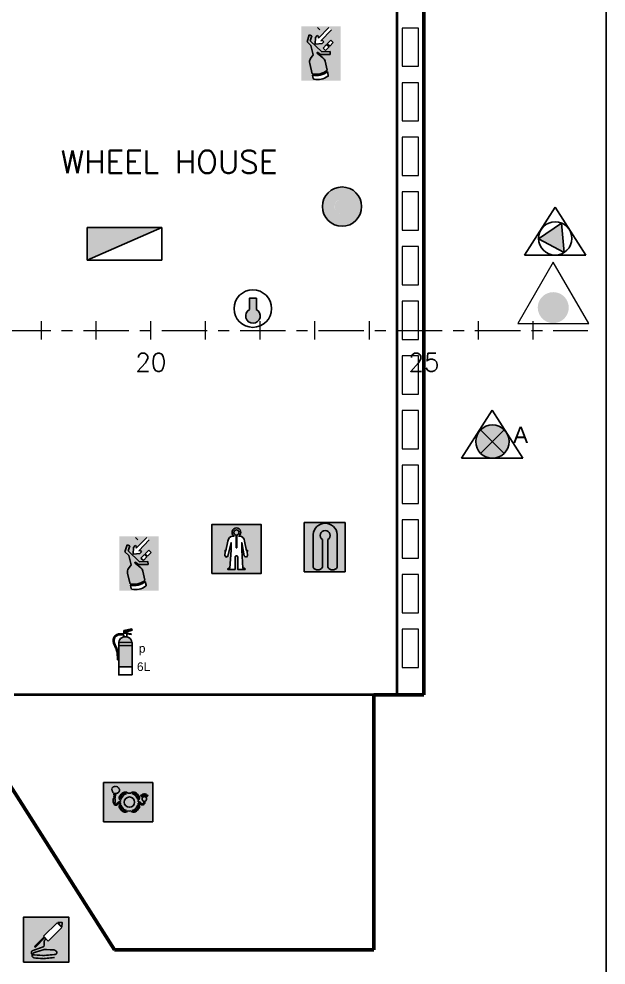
# Model space of a CAD drawing. Header units: millimetres. Extents: x -5000 to 92500, y -73000 to 27580.
# Drawn here: x 49551 to 56000, y -17969 to -7580 of the extents above; entities that cross this region are included whole.
import ezdxf
from ezdxf.enums import TextEntityAlignment as Align

# ---------------------------------------------------------------- set-up
doc = ezdxf.new("R2010")
doc.units = ezdxf.units.MM
doc.linetypes.add('CENTER_S', pattern=[860, 500, -120, 120, -120])
for name, color, linetype, lineweight in [('CENTER', 1, 'CENTER_S', 18), ('FRAMES', 7, 'Continuous', 18), ('HULL', 7, 'Continuous', 50), ('STRUCT', 7, 'Continuous', 35), ('SYM-FF', 1, 'Continuous', 18), ('SYM-LSA', 3, 'Continuous', 18), ('TEXT', 7, 'Continuous', 18), ('WINDOW', 5, 'Continuous', 18)]:
    doc.layers.add(name, color=color, linetype=linetype, lineweight=lineweight)
for name, color, linetype in [('dotted', 140, 'Continuous'), ('INER2', 151, 'Continuous'), ('out line', 230, 'Continuous'), ('SYMBOL', 31, 'Continuous'), ('VENT', 210, 'Continuous')]:
    doc.layers.add(name, color=color, linetype=linetype)
doc.styles.add('ARIAL', font='arial.ttf')
doc.styles.add('ROMANS', font='romans.shx')
picture_1 = doc.add_image_def('image3.png', size_in_pixel=(725, 900))

# ---------------------------------------------------------------- blocks, each defined once
blk = doc.blocks.new('RCFP')
at = {"layer": 'VENT'}
blk.add_hatch(color=1, dxfattribs=at).paths.add_polyline_path([(-2247.274, -972.237), (-2247.881, -972.65), (-2247.203, -973.01)])
at = {"layer": 'dotted', "color": 6}
for p, q in [((-2247.446, -971.815), (-2248.255, -973.084)), ((-2247.446, -971.815), (-2248.255, -973.084)), ((-2246.636, -973.084), (-2247.446, -971.815)), ((-2246.636, -973.084), (-2247.446, -971.815)), ((-2247.881, -972.65), (-2247.273, -972.237)), ((-2247.273, -972.237), (-2247.203, -973.01)), ((-2247.881, -972.65), (-2247.203, -973.01)), ((-2248.255, -973.084), (-2246.636, -973.084)), ((-2248.255, -973.084), (-2246.636, -973.084))]:
    blk.add_line(p, q, dxfattribs=at)
blk.add_circle((-2247.442, -972.642), 0.439, dxfattribs=at)
blk = doc.blocks.new('FPR-REMOTE CONTROL FOR FIRE PUMP')
at = {"layer": 'dotted', "color": 51, "xscale": 0.45989954711139, "yscale": 0.45989954711139}
blk.add_blockref('RCFP', (1033.599, 447.229), dxfattribs=at)
blk = doc.blocks.new('RC_OIL_PUMP_STOP')
at = {"true_color": 0xf58c1e}
h = blk.add_hatch(color=7, dxfattribs=at)
h.dxf.hatch_style = 1
h.paths.add_polyline_path([(170, -50), (169, -28), (164, -6), (157, 15), (147, 35), (135, 53), (120, 70), (103, 85), (85, 97), (65, 107), (44, 114), (22, 119), (0, 120), (-22, 119), (-44, 114), (-65, 107), (-85, 97), (-103, 85), (-120, 70), (-135, 53), (-147, 35), (-157, 15), (-164, -6), (-169, -28), (-170, -50), (-169, -72), (-164, -94), (-157, -115), (-147, -135), (-135, -153), (-120, -170), (-103, -185), (-85, -197), (-65, -207), (-44, -214), (-22, -219), (0, -220), (22, -219), (44, -214), (65, -207), (85, -197), (103, -185), (120, -170), (135, -153), (147, -135), (157, -115), (164, -94), (169, -72)])
at = {"true_color": 0xfae11e}
h = blk.add_hatch(color=7, dxfattribs=at)
h.dxf.hatch_style = 1
h.paths.add_polyline_path([(-150, -50), (75, 80), (75, -180)])
blk.add_lwpolyline([(-390, -225), (390, -225), (0, 450)], close=True)
blk = doc.blocks.new('POW 6KG')
at = {"layer": 'SYMBOL'}
h = blk.add_hatch(color=256, dxfattribs=at)
edge = h.paths.add_edge_path()
edge.add_line((-2247.42, -963.619), (-2247.303, -963.631))
edge.add_line((-2247.303, -963.631), (-2247.303, -963.619))
edge.add_line((-2247.303, -963.619), (-2247.42, -963.597))
edge.add_line((-2247.42, -963.597), (-2247.42, -963.559))
edge.add_line((-2247.42, -963.559), (-2247.279, -963.514))
edge.add_line((-2247.279, -963.514), (-2247.29, -963.483))
edge.add_line((-2247.29, -963.483), (-2247.501, -963.528))
edge.add_line((-2247.501, -963.528), (-2247.501, -963.615))
h = blk.add_hatch(color=1, dxfattribs=at)
edge = h.paths.add_edge_path()
edge.add_line((-2247.284, -963.924), (-2247.634, -963.924))
edge.add_line((-2247.634, -963.924), (-2247.634, -964.082))
edge.add_arc((-2248.466, -964.172), 0.837, 353.7735, 366.2265, ccw=False)
edge.add_line((-2247.634, -964.263), (-2247.634, -964.482))
edge.add_line((-2247.634, -964.482), (-2247.284, -964.482))
edge.add_line((-2247.284, -964.482), (-2247.284, -963.924))
h.paths.add_polyline_path([(-2247.284, -964.696), (-2247.634, -964.696)])
edge = h.paths.add_edge_path()
edge.add_arc((-2247.459, -963.864), 0.175, 90, 172.15)
edge.add_line((-2247.632, -963.84), (-2247.285, -963.84))
edge.add_arc((-2247.459, -963.864), 0.175, 7.85, 90)
at = {"layer": 'dotted', "color": 6}
for points in [[(-2247.29, -963.483), (-2247.501, -963.528)], [(-2247.501, -963.526), (-2247.501, -963.613)], [(-2247.42, -963.559), (-2247.279, -963.513)], [(-2247.42, -963.595), (-2247.42, -963.557)], [(-2247.303, -963.617), (-2247.42, -963.595)], [(-2247.279, -963.513), (-2247.29, -963.483)], [(-2247.634, -963.839), (-2247.287, -963.839)], [(-2247.501, -963.639), (-2247.501, -963.693)], [(-2247.42, -963.617), (-2247.303, -963.629)], [(-2247.42, -963.693), (-2247.42, -963.617)], [(-2247.303, -963.629), (-2247.303, -963.617)], [(-2247.285, -963.924), (-2247.636, -963.924)], [(-2247.67, -964.302), (-2247.643, -964.302)], [(-2247.636, -964.482), (-2247.285, -964.482)]]:
    blk.add_lwpolyline(points, dxfattribs=at)
blk.add_lwpolyline([(-2247.285, -964.695), (-2247.636, -964.695), (-2247.636, -963.863, -0.414214), (-2247.46, -963.688), (-2247.46, -963.688, -0.414214), (-2247.285, -963.863)], format="xyb", close=True, dxfattribs=at)
blk.add_lwpolyline([(-2247.501, -963.693, -0.106872), (-2247.42, -963.693)], format="xyb", dxfattribs=at)
for points, knots in [([(-2247.501, -963.613), (-2247.514, -963.612), (-2247.527, -963.611), (-2247.568, -963.609), (-2247.595, -963.609), (-2247.649, -963.617), (-2247.676, -963.625), (-2247.712, -963.647), (-2247.724, -963.658), (-2247.745, -963.681), (-2247.753, -963.694), (-2247.769, -963.724), (-2247.776, -963.742), (-2247.782, -963.778), (-2247.783, -963.796), (-2247.777, -963.847), (-2247.767, -963.878), (-2247.746, -963.928), (-2247.736, -963.948), (-2247.719, -963.986), (-2247.71, -964.004), (-2247.696, -964.041), (-2247.689, -964.06), (-2247.68, -964.099), (-2247.677, -964.119), (-2247.67, -964.181), (-2247.669, -964.224), (-2247.67, -964.279), (-2247.67, -964.29), (-2247.67, -964.302)], [0.027104, 0.027104, 0.027104, 0.027104, 0.680846, 0.680846, 2.042538, 2.042538, 3.40423, 3.40423, 4.126415, 4.126415, 4.848601, 4.848601, 5.718136, 5.718136, 6.587672, 6.587672, 8.218711, 8.218711, 9.364028, 9.364028, 10.509345, 10.509345, 11.716642, 11.716642, 12.923939, 12.923939, 15.338534, 15.338534, 15.957922, 15.957922, 15.957922, 15.957922]), ([(-2247.643, -964.302), (-2247.642, -964.217), (-2247.64, -964.092), (-2247.717, -963.926), (-2247.781, -963.79), (-2247.688, -963.628), (-2247.575, -963.635), (-2247.501, -963.639)], [0, 0, 0, 0, 297.944458, 438.105277, 661.865253, 788.691466, 1028.865984, 1028.865984, 1028.865984, 1028.865984])]:
    blk.add_open_spline(points, degree=3, knots=knots, dxfattribs=at)
at = {"layer": 'dotted', "color": 6, "style": 'ARIAL'}
for s, height, p in [('p', 0.226, (-2247.106, -964.11)), ('6L', 0.2257, (-2247.155, -964.591))]:
    blk.add_text(s, height=height, dxfattribs=at).set_placement(p)
blk = doc.blocks.new('FPR-FIRE EXTINGUISHER (POWDER)')
at = {"layer": 'dotted', "color": 51, "xscale": 0.45989954711139, "yscale": 0.45989954711139}
blk.add_blockref('POW 6KG', (1033.573, 443.384), dxfattribs=at)
blk = doc.blocks.new('RT')
at = {"layer": 'INER2'}
h = blk.add_hatch(color=80, dxfattribs=at)
h.paths.add_polyline_path([(-2247.253, -991.701), (-2247.16, -991.604), (-2247.097, -991.665), (-2247.19, -991.762)])
h.paths.add_polyline_path([(-2247.272, -991.72), (-2247.208, -991.781), (-2247.301, -991.878), (-2247.365, -991.817)])
h.paths.add_polyline_path([(-2247.251, -992.43), (-2247.225, -992.545, -0.225192), (-2247.622, -992.63), (-2247.645, -992.528, 0.225217)])
h.paths.add_polyline_path([(-2247.932, -992.667), (-2246.895, -992.667), (-2246.895, -991.235), (-2247.932, -991.235)])
h.paths.add_polyline_path([(-2247.393, -991.694), (-2247.569, -991.706), (-2247.563, -991.531), (-2247.517, -991.482), (-2247.487, -991.511), (-2247.488, -991.556), (-2247.213, -991.269), (-2247.147, -991.333), (-2247.422, -991.62), (-2247.377, -991.616), (-2247.347, -991.645)])
at = {"layer": 'dotted', "color": 6}
for p, q in [((-2247.73, -991.467), (-2247.784, -991.647)), ((-2247.784, -991.647), (-2247.73, -991.467)), ((-2247.66, -991.488), (-2247.73, -991.467)), ((-2247.66, -991.488), (-2247.699, -991.618)), ((-2247.562, -991.53), (-2247.515, -991.481)), ((-2247.515, -991.481), (-2247.485, -991.51)), ((-2247.444, -991.332), (-2247.509, -991.268)), ((-2247.211, -991.268), (-2247.486, -991.555)), ((-2247.486, -991.555), (-2247.485, -991.51)), ((-2247.145, -991.332), (-2247.42, -991.619)), ((-2247.784, -991.647), (-2247.684, -991.743)), ((-2247.699, -991.618), (-2247.399, -991.91)), ((-2247.621, -991.987), (-2247.684, -991.743)), ((-2247.567, -991.705), (-2247.562, -991.53)), ((-2247.567, -991.705), (-2247.391, -991.693)), ((-2247.42, -991.619), (-2247.375, -991.615)), ((-2247.391, -991.693), (-2247.345, -991.644)), ((-2247.345, -991.644), (-2247.375, -991.615)), ((-2247.363, -991.816), (-2247.27, -991.719)), ((-2247.27, -991.719), (-2247.206, -991.78)), ((-2247.252, -991.7), (-2247.159, -991.603)), ((-2247.188, -991.761), (-2247.252, -991.7)), ((-2247.095, -991.664), (-2247.188, -991.761)), ((-2247.159, -991.603), (-2247.095, -991.664)), ((-2247.621, -991.987), (-2247.69, -992.087)), ((-2247.52, -991.948), (-2247.368, -992.068)), ((-2247.502, -991.925), (-2247.427, -991.983)), ((-2247.427, -991.983), (-2247.177, -991.978)), ((-2247.399, -991.91), (-2247.178, -991.905)), ((-2247.299, -991.877), (-2247.363, -991.816)), ((-2247.206, -991.78), (-2247.299, -991.877)), ((-2247.177, -991.978), (-2247.178, -991.905)), ((-2247.715, -992.214), (-2247.651, -992.493)), ((-2247.311, -992.159), (-2247.257, -992.395)), ((-2247.249, -992.429), (-2247.227, -992.524)), ((-2247.643, -992.527), (-2247.625, -992.609))]:
    blk.add_line(p, q, dxfattribs=at)
for centre, radius, start, end in [((-2247.511, -991.936), 0.0149, 51.7554, 231.7554), ((-2247.557, -992.178), 0.162, 145.4867, 192.8446), ((-2247.468, -992.194), 0.162, 12.8446, 51.7554), ((-2247.558, -992.028), 0.474, 258.7094, 309.3727), ((-2247.55, -992.063), 0.474, 258.6039, 309.3727), ((-2247.594, -992.602), 0.0311, 192.8446, 259.1388), ((-2247.511, -992.167), 0.474, 259.1388, 304.8712), ((-2247.258, -992.531), 0.0311, 304.8712, 12.8446)]:
    blk.add_arc(centre, radius, start, end, dxfattribs=at)
blk = doc.blocks.new('FPR-RADAR TRANSPONDER')
at = {"layer": 'dotted', "color": 1, "xscale": 0.45989954711139, "yscale": 0.45989954711139}
blk.add_blockref('RT', (1033.596, 456.2), dxfattribs=at)
blk = doc.blocks.new('GA')
at = {"layer": 'dotted'}
blk.add_hatch(color=51, dxfattribs=at).paths.add_polyline_path([(-2247.679, -988.692, 1), (-2247.281, -988.692, 1)])
at = {"layer": 'SYMBOL'}
h = blk.add_hatch(color=10, dxfattribs=at)
edge = h.paths.add_edge_path()
edge.add_arc((-2247.482, -988.692), 0.199, 0, 360)
edge = h.paths.add_edge_path()
edge.add_arc((-2247.482, -988.692), 0.517, 0, 360)
at = {"layer": 'dotted', "color": 6}
blk.add_circle((-2247.48, -988.691), 0.517, dxfattribs=at)
blk = doc.blocks.new('FPR-GENERAL BUTTON ALARM')
at = {"layer": 'dotted', "color": 51, "xscale": 0.45989954711139, "yscale": 0.45989954711139}
blk.add_blockref('GA', (1033.615, 454.698), dxfattribs=at)
blk = doc.blocks.new('pan')
at = {"layer": 'dotted'}
blk.add_hatch(color=1, dxfattribs=at).paths.add_polyline_path([(1941.574, -4105.486), (1943.543, -4104.63), (1941.574, -4104.63)])
at = {"layer": 'dotted', "color": 6}
for p, q in [((1941.574, -4104.63), (1943.543, -4104.63)), ((1941.574, -4105.486), (1941.574, -4104.63)), ((1941.574, -4105.486), (1943.543, -4104.63)), ((1943.543, -4104.63), (1943.543, -4105.486)), ((1943.543, -4105.486), (1941.574, -4105.486))]:
    blk.add_line(p, q, dxfattribs=at)
blk = doc.blocks.new('FPR-FIRE ALARM PANEL')
at = {"layer": 'VENT', "color": 2, "xscale": 0.45989954711139, "yscale": 0.45989954711139}
blk.add_blockref('pan', (-893.382, 1887.915), dxfattribs=at)
blk = doc.blocks.new('LJ')
at = {"layer": 'dotted'}
blk.add_hatch(color=51, dxfattribs=at).paths.add_polyline_path([(-2247.773, -989.98), (-2247.773, -990.848, 0.557077), (-2247.527, -990.848), (-2247.527, -990.115, -3.322169), (-2247.384, -990.115), (-2247.384, -990.848, 0.557077), (-2247.137, -990.848), (-2247.137, -989.98, 0.92057)])
at = {"layer": 'out line'}
h = blk.add_hatch(color=80, dxfattribs=at)
h.paths.add_polyline_path([(-2248.007, -990.966), (-2246.926, -990.966), (-2246.926, -989.667), (-2248.007, -989.667)])
h.paths.add_polyline_path([(-2247.137, -989.98), (-2247.137, -990.848, -0.557077), (-2247.384, -990.848), (-2247.384, -990.115, 3.322169), (-2247.527, -990.115), (-2247.527, -990.848, -0.557077), (-2247.773, -990.848), (-2247.773, -989.98, -0.92057)])
at = {"layer": 'dotted', "color": 6}
for p, q in [((-2246.925, -989.666), (-2248.005, -989.666)), ((-2248.005, -989.666), (-2248.005, -990.965)), ((-2246.925, -990.965), (-2246.925, -989.666)), ((-2247.771, -989.979), (-2247.771, -990.847)), ((-2247.135, -989.979), (-2247.135, -990.847)), ((-2247.525, -990.847), (-2247.525, -990.114)), ((-2247.382, -990.114), (-2247.382, -990.847)), ((-2248.005, -990.965), (-2246.925, -990.965))]:
    blk.add_line(p, q, dxfattribs=at)
for centre, radius, start, end in [((-2247.453, -990.006), 0.319, 4.7365, 175.2635), ((-2247.453, -990.006), 0.13, 303.5045, 236.4955), ((-2247.648, -990.77), 0.145, 211.7577, 328.2423), ((-2247.259, -990.77), 0.145, 211.7577, 328.2423)]:
    blk.add_arc(centre, radius, start, end, dxfattribs=at)
blk = doc.blocks.new('FPR-LIFE JAKET')
at = {"layer": 'dotted', "color": 51, "xscale": 0.45989954711139, "yscale": 0.45989954711139}
blk.add_blockref('LJ', (1033.608, 455.446), dxfattribs=at)
blk = doc.blocks.new('MOB LINE')
at = {"layer": 'INER2'}
h = blk.add_hatch(color=80, dxfattribs=at)
h.paths.add_polyline_path([(-2248.099, -1000.374), (-2246.803, -1000.374), (-2246.803, -999.342), (-2248.099, -999.342)])
edge = h.paths.add_edge_path()
at = {"layer": 'dotted', "color": 6}
for p, q in [((-2247.793, -999.693), (-2247.793, -999.693)), ((-2247.793, -999.693), (-2247.793, -999.693)), ((-2247.781, -999.625), (-2247.781, -999.625)), ((-2247.781, -999.625), (-2247.781, -999.625)), ((-2247.467, -999.616), (-2247.457, -999.625)), ((-2247.378, -999.625), (-2247.368, -999.616)), ((-2247.12, -999.674), (-2247.127, -999.681)), ((-2247.127, -999.681), (-2247.082, -999.726)), ((-2247.075, -999.719), (-2247.12, -999.674)), ((-2247.099, -999.657), (-2247.107, -999.663)), ((-2247.107, -999.663), (-2247.072, -999.716)), ((-2247.063, -999.71), (-2247.099, -999.657)), ((-2247.075, -999.644), (-2247.084, -999.648)), ((-2247.084, -999.648), (-2247.059, -999.707)), ((-2247.082, -999.726), (-2247.075, -999.719)), ((-2247.05, -999.703), (-2247.075, -999.644)), ((-2247.072, -999.716), (-2247.063, -999.71)), ((-2247.059, -999.707), (-2247.05, -999.703)), ((-2247.048, -999.637), (-2247.058, -999.639)), ((-2247.058, -999.639), (-2247.046, -999.702)), ((-2247.036, -999.7), (-2247.048, -999.637)), ((-2247.046, -999.702), (-2247.036, -999.7)), ((-2247.031, -999.635), (-2247.031, -999.699)), ((-2247.021, -999.635), (-2247.031, -999.635)), ((-2247.031, -999.699), (-2247.021, -999.699)), ((-2247.021, -999.699), (-2247.021, -999.635)), ((-2247.017, -999.7), (-2247.004, -999.637)), ((-2247.007, -999.702), (-2247.017, -999.7)), ((-2246.994, -999.639), (-2247.007, -999.702)), ((-2247.004, -999.637), (-2246.994, -999.639)), ((-2247.002, -999.703), (-2246.978, -999.644)), ((-2246.993, -999.707), (-2247.002, -999.703)), ((-2246.969, -999.648), (-2246.993, -999.707)), ((-2246.989, -999.71), (-2246.954, -999.657)), ((-2246.981, -999.716), (-2246.989, -999.71)), ((-2246.945, -999.663), (-2246.981, -999.716)), ((-2246.978, -999.644), (-2246.969, -999.648)), ((-2246.978, -999.719), (-2246.932, -999.674)), ((-2246.97, -999.726), (-2246.978, -999.719)), ((-2246.925, -999.681), (-2246.97, -999.726)), ((-2246.954, -999.657), (-2246.945, -999.663)), ((-2246.932, -999.674), (-2246.925, -999.681)), ((-2247.79, -999.765), (-2247.844, -999.765)), ((-2247.844, -999.765), (-2247.844, -999.87)), ((-2247.832, -999.87), (-2247.844, -999.87)), ((-2247.79, -999.87), (-2247.801, -999.87)), ((-2247.798, -999.741), (-2247.798, -999.741)), ((-2247.798, -999.741), (-2247.798, -999.741)), ((-2247.79, -999.765), (-2247.79, -999.87)), ((-2247.65, -999.818), (-2247.659, -999.808)), ((-2247.659, -999.907), (-2247.65, -999.897)), ((-2247.176, -999.808), (-2247.185, -999.818)), ((-2247.185, -999.897), (-2247.176, -999.907)), ((-2247.039, -999.833), (-2247.039, -999.86)), ((-2247.007, -999.833), (-2247.007, -999.86)), ((-2247.457, -1000.09), (-2247.467, -1000.099)), ((-2247.368, -1000.099), (-2247.378, -1000.09))]:
    blk.add_line(p, q, dxfattribs=at)
blk.add_lwpolyline([(-2248.099, -999.342), (-2246.803, -999.342), (-2246.803, -1000.374), (-2248.099, -1000.374)], close=True, dxfattribs=at)
for centre, major_axis, start_param, end_param in [((-2247.854, -999.496), (-0.0159, 0.0159), -0.60143, 1.318433), ((-2247.835, -999.477), (-0.0162, 0.0162), -1.281939, 0.637923), ((-2247.804, -999.467), (-0.016, 0.016), 4.702893, 6.622756), ((-2247.769, -999.464), (0.0158, 0.0158), 6.108652, 8.028515), ((-2247.742, -999.472), (0.0163, 0.0163), 5.554645, 7.474507), ((-2247.719, -999.493), (-0.0161, 0.0161), 3.5781, 5.497962), ((-2247.859, -999.525), (0.0158, 0.0158), 1.437933, 3.357795), ((-2247.851, -999.554), (-0.0159, 0.0159), 0.344912, 2.264774), ((-2247.835, -999.589), (-0.016, 0.016), 0.160408, 2.08027), ((-2247.806, -999.597), (-0.0264, 0.0264), 1.169613, 3.089476), ((-2247.82, -999.656), (0.0049, 0.0049), 0.807903, 2.727765), ((-2247.82, -999.659), (0.00482, 0.00482), 2.248598, 4.16846), ((-2247.818, -999.713), (-0.00473, 0.00473), -0.466232, 1.453631), ((-2247.817, -999.719), (-0.00481, 0.00481), 0.544646, 2.464509), ((-2247.815, -999.653), (-0.005, 0.005), 4.447246, 6.367109), ((-2247.813, -999.67), (-0.00473, 0.00473), 0.117104, 2.036966), ((-2247.814, -999.71), (0.005, 0.005), 6.199262, 8.119124), ((-2247.811, -999.73), (-0.00473, 0.00473), 0.117114, 2.036976), ((-2247.809, -999.68), (0.00488, 0.00488), 1.777015, 3.696877), ((-2247.8, -999.683), (0.00817, 0.00817), 2.627984, 4.547846), ((-2247.805, -999.655), (-0.00473, 0.00473), 4.246599, 6.166461), ((-2247.805, -999.712), (-0.00507, 0.00507), 4.074479, 5.994341), ((-2247.796, -999.659), (-0.0049, 0.0049), 3.950149, 5.870011), ((-2247.799, -999.718), (-0.0049, 0.0049), 3.555368, 5.47523), ((-2247.799, -999.734), (0.0049, 0.0049), 3.949548, 5.86941), ((-2247.789, -999.688), (0.00473, 0.00473), 3.258317, 5.178179), ((-2247.796, -999.726), (0.00498, 0.00498), 4.537856, 6.457718), ((-2247.788, -999.666), (-0.00481, 0.00481), 3.686191, 5.606053), ((-2247.785, -999.683), (-0.00473, 0.00473), 2.675423, 4.595285), ((-2247.785, -999.674), (0.00506, 0.00506), 4.717869, 6.637731), ((-2247.766, -999.608), (-0.0162, 0.0162), 1.601522, 3.521384), ((-2247.734, -999.596), (-0.0165, 0.0165), 1.895339, 3.815201), ((-2247.709, -999.577), (0.0159, 0.0159), 3.810868, 5.73073), ((-2247.701, -999.524), (-0.0162, 0.0162), 3.430987, 5.350849), ((-2247.597, -999.746), (0.0624, 0.0624), 1.79898, 3.141593), ((-2247.696, -999.551), (0.016, 0.016), 4.372601, 6.292463), ((-2247.418, -999.857), (-0.212, 0.212), -0.228184, 0.228184), ((-2247.597, -999.746), (-0.0415, 0.0415), 0.228184, 1.494943), ((-2247.418, -999.857), (-0.191, 0.191), -0.228184, 0.228184), ((-2247.418, -999.857), (0.167, 0.167), 1.102334, 2.039258), ((-2247.529, -999.678), (0.0624, 0.0624), 6.283185, 7.625798), ((-2247.529, -999.678), (0.0415, 0.0415), 0.075853, 1.342613), ((-2247.418, -999.857), (-0.0962, 0.0962), 3.926991, 10.210176), ((-2247.418, -999.857), (-0.167, 0.167), -0.95531, -0.615487), ((-2247.306, -999.678), (0.0624, 0.0624), 0.228184, 1.570796), ((-2247.306, -999.678), (0.0415, 0.0415), 0.228184, 1.494943), ((-2247.418, -999.857), (0.167, 0.167), 5.814723, 6.751647), ((-2247.418, -999.857), (0.191, 0.191), 6.055002, 6.511369), ((-2247.418, -999.857), (0.212, 0.212), 6.055002, 6.511369), ((-2247.238, -999.746), (-0.0415, 0.0415), 3.217446, 4.484205), ((-2247.238, -999.746), (-0.0624, 0.0624), 3.141593, 4.484205), ((-2247.023, -999.774), (-0.0433, 0.0433), 2.614984, 8.38059), ((-2247.804, -999.733), (-0.00674, 0.00674), 1.053457, 2.973319), ((-2247.597, -999.969), (-0.0624, 0.0624), 0, 1.342613), ((-2247.597, -999.969), (-0.0415, 0.0415), 0.075853, 1.342613), ((-2247.418, -999.857), (0.167, 0.167), 2.422111, 2.526106), ((-2247.418, -999.857), (0.167, 0.167), 2.186283, 2.279783), ((-2247.418, -999.857), (0.167, 0.167), 2.673131, 3.610055), ((-2247.418, -999.857), (-0.167, 0.167), 2.673131, 3.610055), ((-2247.238, -999.969), (0.0415, 0.0415), 4.940573, 6.207332), ((-2247.418, -999.857), (0.167, 0.167), 5.530185, 5.667699), ((-2247.418, -999.857), (0.167, 0.167), 5.327876, 5.397165), ((-2247.238, -999.969), (-0.0624, 0.0624), 3.369776, 4.712389), ((-2247.418, -999.857), (0.212, 0.212), 2.913409, 3.369776), ((-2247.418, -999.857), (0.191, 0.191), 2.913409, 3.369776), ((-2247.529, -1000.037), (-0.0624, 0.0624), 1.79898, 3.141593), ((-2247.529, -1000.037), (0.0415, 0.0415), 3.369776, 4.636535), ((-2247.418, -999.857), (0.167, 0.167), 3.757079, 4.096902), ((-2247.306, -1000.037), (-0.0624, 0.0624), 1.570796, 2.913409), ((-2247.306, -1000.037), (-0.0415, 0.0415), 1.64665, 2.913409), ((-2247.418, -999.857), (-0.191, 0.191), 2.913409, 3.369776), ((-2247.418, -999.857), (-0.212, 0.212), 2.913409, 3.369776)]:
    blk.add_ellipse(centre, major_axis=major_axis, ratio=1, start_param=start_param, end_param=end_param, dxfattribs=at)
for points, knots in [([(-2247.832, -999.87), (-2247.831, -999.885), (-2247.828, -999.924), (-2247.752, -999.956), (-2247.714, -999.892), (-2247.674, -999.88), (-2247.653, -999.873)], [0, 0, 0, 0, 0.797699, 2.136422, 3.193622, 4.420793, 4.420793, 4.420793, 4.420793]), ([(-2247.801, -999.87), (-2247.8, -999.877), (-2247.8, -999.883), (-2247.798, -999.89), (-2247.797, -999.892), (-2247.796, -999.895), (-2247.795, -999.896), (-2247.793, -999.898), (-2247.792, -999.9), (-2247.786, -999.904), (-2247.781, -999.907), (-2247.771, -999.909), (-2247.768, -999.909), (-2247.765, -999.909), (-2247.765, -999.909), (-2247.763, -999.907), (-2247.761, -999.906), (-2247.755, -999.901), (-2247.75, -999.895), (-2247.739, -999.884), (-2247.735, -999.879), (-2247.726, -999.872), (-2247.721, -999.868), (-2247.706, -999.859), (-2247.696, -999.855), (-2247.678, -999.848), (-2247.67, -999.846), (-2247.652, -999.84)], [0.027994, 0.027994, 0.027994, 0.027994, 0.307187, 0.307187, 0.516874, 0.516874, 0.675083, 0.675083, 0.833292, 0.833292, 1.202673, 1.202673, 1.498151, 1.498151, 1.675181, 1.675181, 1.85221, 1.85221, 2.205976, 2.205976, 2.387311, 2.387311, 2.568647, 2.568647, 2.931318, 2.931318, 3.259055, 3.259055, 3.259055, 3.259055]), ([(-2247.007, -999.86), (-2247.009, -999.87), (-2247.009, -999.877), (-2247.013, -999.889), (-2247.015, -999.894), (-2247.021, -999.903), (-2247.024, -999.907), (-2247.03, -999.913), (-2247.034, -999.916), (-2247.048, -999.925), (-2247.058, -999.928), (-2247.081, -999.931), (-2247.092, -999.93), (-2247.108, -999.926), (-2247.113, -999.924), (-2247.122, -999.919), (-2247.126, -999.916), (-2247.137, -999.906), (-2247.142, -999.899), (-2247.15, -999.89), (-2247.153, -999.887), (-2247.154, -999.885), (-2247.154, -999.885), (-2247.156, -999.885), (-2247.156, -999.884), (-2247.161, -999.883), (-2247.166, -999.882), (-2247.177, -999.881), (-2247.18, -999.881), (-2247.183, -999.881)], [0, 0, 0, 0, 0.250241, 0.250241, 0.388646, 0.388646, 0.499911, 0.499911, 0.611176, 0.611176, 0.931061, 0.931061, 1.250946, 1.250946, 1.387208, 1.387208, 1.523471, 1.523471, 1.840392, 1.840392, 2.157313, 2.157313, 2.293734, 2.293734, 2.430155, 2.430155, 2.832767, 2.832767, 2.989792, 2.989792, 2.989792, 2.989792]), ([(-2247.039, -999.86), (-2247.04, -999.869), (-2247.044, -999.897), (-2247.108, -999.906), (-2247.131, -999.852), (-2247.165, -999.851), (-2247.182, -999.85)], [0, 0, 0, 0, 0.461817, 1.50808, 2.406542, 3.291341, 3.291341, 3.291341, 3.291341])]:
    blk.add_open_spline(points, degree=3, knots=knots, dxfattribs=at)
blk = doc.blocks.new('FPR-MANOVER BOARD')
at = {"layer": 'dotted', "color": 1, "xscale": 0.45989954711139, "yscale": 0.45989954711139}
blk.add_blockref('MOB LINE', (1033.602, 459.834), dxfattribs=at)
blk = doc.blocks.new('A')
at = {"layer": 'VENT'}
h = blk.add_hatch(color=5, dxfattribs=at)
h.paths.add_polyline_path([(-2247.3, -980.626, 0.414214), (-2247.92, -980.626), (-2247.61, -980.936)])
h.paths.add_polyline_path([(-2247.92, -980.626, 0.198912), (-2248.049, -980.936, 0.198912), (-2247.92, -981.246), (-2247.61, -980.936)])
h.paths.add_polyline_path([(-2247.61, -980.936), (-2247.92, -981.246, 0.414214), (-2247.3, -981.246)])
h.paths.add_polyline_path([(-2247.171, -980.936, 0.198912), (-2247.3, -980.626), (-2247.61, -980.936), (-2247.3, -981.246, 0.198912)])
at = {"layer": 'dotted', "color": 6}
for p, q in [((-2247.613, -980.108), (-2248.423, -981.377)), ((-2247.613, -980.108), (-2248.423, -981.377)), ((-2246.804, -981.377), (-2247.613, -980.108)), ((-2246.804, -981.377), (-2247.613, -980.108)), ((-2247.92, -980.626), (-2247.299, -981.246)), ((-2247.299, -980.626), (-2247.92, -981.246)), ((-2248.423, -981.377), (-2246.804, -981.377)), ((-2248.423, -981.377), (-2246.804, -981.377))]:
    blk.add_line(p, q, dxfattribs=at)
blk.add_circle((-2247.61, -980.936), 0.439, dxfattribs=at)
at = {"layer": 'dotted', "color": 6, "style": 'ARIAL'}
blk.add_text('A', height=0.424, dxfattribs=at).set_placement((-2247.063, -980.971))
blk = doc.blocks.new('FPR-ACC. SPACE VENT REMOTE SHUT-OFF')
at = {"layer": 'dotted', "color": 51, "xscale": 0.45989954711139, "yscale": 0.45989954711139}
blk.add_blockref('A', (1033.676, 451.043), dxfattribs=at)
blk = doc.blocks.new('LT')
at = {"layer": 'INER2'}
h = blk.add_hatch(color=80, dxfattribs=at)
h.paths.add_polyline_path([(-2248.055, -1007.237), (-2248.055, -1008.425), (-2246.867, -1008.425), (-2246.867, -1007.237)])
h.paths.add_polyline_path([(-2247.156, -1007.383), (-2247.149, -1007.382), (-2247.041, -1007.376), (-2247.047, -1007.492)])
h.paths.add_polyline_path([(-2247.048, -1007.511), (-2247.175, -1007.384), (-2247.534, -1007.742), (-2247.407, -1007.869)])
h.paths.add_polyline_path([(-2247.498, -1007.778), (-2247.516, -1007.76), (-2247.765, -1008.009), (-2247.747, -1008.028)])
at = {"layer": 'dotted', "color": 6}
for p, q in [((-2247.173, -1007.383), (-2247.532, -1007.741)), ((-2247.405, -1007.868), (-2247.047, -1007.509)), ((-2247.532, -1007.741), (-2247.405, -1007.868))]:
    blk.add_line(p, q, dxfattribs=at)
blk.add_lwpolyline([(-2248.053, -1008.424), (-2248.053, -1007.236), (-2246.866, -1007.236), (-2246.866, -1008.424)], close=True, dxfattribs=at)
for points in [[(-2247.047, -1007.509), (-2247.173, -1007.383)], [(-2247.147, -1007.381), (-2247.039, -1007.375), (-2247.046, -1007.491), (-2247.155, -1007.382)], [(-2247.155, -1007.382), (-2247.147, -1007.381)], [(-2247.514, -1007.759), (-2247.763, -1008.008), (-2247.745, -1008.027), (-2247.496, -1007.777)]]:
    blk.add_lwpolyline(points, dxfattribs=at)
at = {"layer": 'dotted', "color": 6, "const_width": 0.0402}
blk.add_lwpolyline([(-2247.469, -1007.805), (-2247.505, -1007.856, 0.155394), (-2247.514, -1007.883), (-2247.514, -1007.978, -0.316671), (-2247.544, -1008.022), (-2247.815, -1008.119, 0.179184), (-2247.84, -1008.14), (-2247.846, -1008.152, 0.331917), (-2247.839, -1008.207), (-2247.818, -1008.229), (-2247.531, -1008.247, 0.036948), (-2247.524, -1008.247), (-2247.228, -1008.222, 0.164694), (-2247.201, -1008.21), (-2247.193, -1008.203, 0.488322), (-2247.199, -1008.13), (-2247.232, -1008.108, 0.137776), (-2247.256, -1008.1), (-2247.504, -1008.09, 0.084633), (-2247.519, -1008.092), (-2247.779, -1008.172, 0.179044), (-2247.805, -1008.191), (-2247.825, -1008.222, 0.35566), (-2247.818, -1008.281), (-2247.797, -1008.3, 0.175519), (-2247.768, -1008.313), (-2247.536, -1008.33, 0.043582), (-2247.528, -1008.33), (-2247.239, -1008.301)], format="xyb", dxfattribs=at)
blk = doc.blocks.new('FPR-LINE THROWING APPLIANCE')
at = {"layer": 'dotted', "color": 1, "xscale": 0.45989954711139, "yscale": 0.45989954711139}
blk.add_blockref('LT', (1033.606, 463.501), dxfattribs=at)
blk = doc.blocks.new('ES')
at = {"layer": 'INER2'}
h = blk.add_hatch(color=80, dxfattribs=at)
h.paths.add_polyline_path([(-2246.813, -1004.016), (-2247.461, -1004.016), (-2247.461, -1004.11, -0.745878), (-2247.4, -1004.323), (-2247.381, -1004.323, -0.396303), (-2247.252, -1004.457), (-2247.197, -1004.716), (-2247.173, -1004.698), (-2247.173, -1004.716), (-2247.181, -1004.743), (-2247.17, -1004.826, -0.213975), (-2247.178, -1004.852), (-2247.2, -1004.877), (-2247.239, -1004.859, -0.173132), (-2247.255, -1004.843), (-2247.324, -1004.497), (-2247.324, -1004.693), (-2247.294, -1005.167), (-2247.266, -1005.167, -0.414214), (-2247.233, -1005.201), (-2247.233, -1005.204), (-2247.428, -1005.204), (-2247.428, -1004.879, 0.414214), (-2247.461, -1004.846), (-2247.461, -1005.312), (-2246.813, -1005.312)])
h.paths.add_polyline_path([(-2247.544, -1004.323), (-2247.525, -1004.323, -0.753356), (-2247.461, -1004.11), (-2247.461, -1004.016), (-2248.109, -1004.016), (-2248.109, -1005.312), (-2247.461, -1005.312), (-2247.461, -1004.846, 0.433898), (-2247.497, -1004.879), (-2247.497, -1005.204), (-2247.692, -1005.204), (-2247.692, -1005.201, -0.414214), (-2247.659, -1005.167), (-2247.631, -1005.167), (-2247.601, -1004.693), (-2247.601, -1004.497), (-2247.686, -1004.854), (-2247.736, -1004.877), (-2247.768, -1004.84), (-2247.755, -1004.743), (-2247.763, -1004.716), (-2247.763, -1004.698), (-2247.739, -1004.716), (-2247.69, -1004.457, -0.371875)])
h.paths.add_polyline_path([(-2247.461, -1004.155, 0.961276), (-2247.469, -1004.297), (-2247.469, -1004.632), (-2247.461, -1004.632)])
h.paths.add_polyline_path([(-2247.461, -1004.155), (-2247.461, -1004.632), (-2247.456, -1004.632), (-2247.456, -1004.297, 0.946434)])
at = {"layer": 'dotted', "color": 6}
blk.add_line((-2247.69, -1005.203), (-2247.495, -1005.203), dxfattribs=at)
blk.add_lwpolyline([(-2248.108, -1005.311), (-2248.108, -1004.015), (-2246.812, -1004.015), (-2246.812, -1005.311)], close=True, dxfattribs=at)
for points in [[(-2247.198, -1004.876), (-2247.176, -1004.851, 0.213975), (-2247.168, -1004.825), (-2247.179, -1004.742), (-2247.172, -1004.715), (-2247.172, -1004.697), (-2247.195, -1004.715), (-2247.25, -1004.456, 0.396303), (-2247.379, -1004.322), (-2247.398, -1004.322, 3.422223), (-2247.523, -1004.322), (-2247.543, -1004.322, 0.371875), (-2247.689, -1004.456), (-2247.737, -1004.715), (-2247.761, -1004.697), (-2247.761, -1004.715), (-2247.753, -1004.742), (-2247.766, -1004.839), (-2247.734, -1004.876), (-2247.684, -1004.853), (-2247.6, -1004.496), (-2247.6, -1004.692), (-2247.63, -1005.166), (-2247.657, -1005.166, 0.414214), (-2247.69, -1005.2), (-2247.69, -1005.203), (-2247.495, -1005.203), (-2247.495, -1004.878, -0.414214), (-2247.462, -1004.845), (-2247.46, -1004.845, -0.414214), (-2247.426, -1004.878), (-2247.426, -1005.203), (-2247.231, -1005.203), (-2247.231, -1005.2, 0.414214), (-2247.264, -1005.166), (-2247.292, -1005.166), (-2247.322, -1004.692), (-2247.322, -1004.496), (-2247.253, -1004.842, 0.173132), (-2247.237, -1004.858)], [(-2247.454, -1004.631), (-2247.454, -1004.296, 21.146031), (-2247.467, -1004.296), (-2247.467, -1004.631)]]:
    blk.add_lwpolyline(points, format="xyb", close=True, dxfattribs=at)
blk = doc.blocks.new('FPR-IMMERSION SUIT')
at = {"layer": 'dotted', "color": 1, "xscale": 0.45989954711139, "yscale": 0.45989954711139}
blk.add_blockref('ES', (1033.606, 462.044), dxfattribs=at)
blk = doc.blocks.new('heat detector')
at = {"layer": 'INER2'}
blk.add_hatch(color=242, dxfattribs=at).paths.add_polyline_path([(3383.561, -6499.341), (3383.561, -6499.133), (3383.431, -6499.133), (3383.431, -6499.343, 4.002369)])
at = {"layer": 'INER2', "color": 240}
blk.add_lwpolyline([(3383.431, -6499.343), (3383.431, -6499.133), (3383.561, -6499.133), (3383.561, -6499.341)], dxfattribs=at)
at = {"layer": 'INER2', "color": 7}
blk.add_circle((3383.495, -6499.326), 0.352, dxfattribs=at)
at = {"layer": 'INER2', "color": 240}
blk.add_arc((3383.498, -6499.463), 0.137, 118.8949, 62.7819, dxfattribs=at)
blk = doc.blocks.new('FPR-TEMPERATURE DETECTOR')
at = {"layer": 'INER2', "color": 3, "xscale": 0.64519499421843, "yscale": 0.64519499421843}
blk.add_blockref('heat detector', (-2183.014, 4193.332), dxfattribs=at)

msp = doc.modelspace()

# ---------------------------------------------------------------- linework, layer by layer
at = {"layer": 'CENTER'}
msp.add_line((40800, -11000), (55800, -11000), dxfattribs=at)
at = {"layer": 'FRAMES'}
for p, q in [((49800, -11100), (49800, -10900)), ((50400, -11100), (50400, -10900)), ((51000, -11100), (51000, -10900)), ((51600, -11100), (51600, -10900)), ((52200, -11100), (52200, -10900)), ((52800, -11100), (52800, -10900)), ((53400, -11100), (53400, -10900)), ((54000, -11100), (54000, -10900)), ((54600, -11100), (54600, -10900)), ((55200, -11100), (55200, -10900))]:
    msp.add_line(p, q, dxfattribs=at)
at = {"layer": 'HULL'}
for p, q in [((54000, -6500), (54000, -15000)), ((54000, -15000), (53450, -15000)), ((53450, -15000), (53450, -17800)), ((50600, -17800), (48940, -15190)), ((53450, -17800), (50600, -17800))]:
    msp.add_line(p, q, dxfattribs=at)
at = {"layer": 'STRUCT'}
for p, q in [((53700, -7000), (53700, -15000)), ((53700, -15000), (49500, -15000))]:
    msp.add_line(p, q, dxfattribs=at)
at = {"layer": 'WINDOW'}
for p, q in [((53940, -7680), (53760, -7680)), ((53760, -7680), (53760, -8100)), ((53940, -8100), (53940, -7680)), ((53760, -8100), (53940, -8100)), ((53940, -8280), (53760, -8280)), ((53760, -8280), (53760, -8700)), ((53940, -8700), (53940, -8280)), ((53760, -8700), (53940, -8700)), ((53940, -8880), (53760, -8880)), ((53760, -8880), (53760, -9300)), ((53940, -9300), (53940, -8880)), ((53760, -9300), (53940, -9300)), ((53940, -9480), (53760, -9480)), ((53760, -9480), (53760, -9900)), ((53940, -9900), (53940, -9480)), ((53760, -9900), (53940, -9900)), ((53940, -10080), (53760, -10080)), ((53760, -10080), (53760, -10500)), ((53940, -10500), (53940, -10080)), ((53760, -10500), (53940, -10500)), ((53940, -10680), (53760, -10680)), ((53760, -10680), (53760, -11100)), ((53940, -11100), (53940, -10680)), ((53760, -11100), (53940, -11100)), ((53940, -11280), (53760, -11280)), ((53760, -11280), (53760, -11700)), ((53940, -11700), (53940, -11280)), ((53760, -11700), (53940, -11700)), ((53940, -11880), (53760, -11880)), ((53760, -11880), (53760, -12300)), ((53940, -12300), (53940, -11880)), ((53760, -12300), (53940, -12300)), ((53940, -12480), (53760, -12480)), ((53760, -12480), (53760, -12900)), ((53940, -12900), (53940, -12480)), ((53760, -12900), (53940, -12900)), ((53940, -13080), (53760, -13080)), ((53760, -13080), (53760, -13500)), ((53940, -13500), (53940, -13080)), ((53760, -13500), (53940, -13500)), ((53940, -13680), (53760, -13680)), ((53760, -13680), (53760, -14100)), ((53940, -14100), (53940, -13680)), ((53760, -14100), (53940, -14100)), ((53940, -14280), (53760, -14280)), ((53760, -14280), (53760, -14700)), ((53940, -14700), (53940, -14280)), ((53760, -14700), (53940, -14700))]:
    msp.add_line(p, q, dxfattribs=at)

# ---------------------------------------------------------------- block references
at = {"layer": 'SYM-FF', "xscale": 906.54, "yscale": 906.54}
for name, p in [('FPR-GENERAL BUTTON ALARM', (53100, -9640)), ('FPR-REMOTE CONTROL FOR FIRE PUMP', (55440, -9910)), ('FPR-FIRE ALARM PANEL', (50710, -10050)), ('FPR-TEMPERATURE DETECTOR', (52120, -10760)), ('FPR-ACC. SPACE VENT REMOTE SHUT-OFF', (54750, -12140)), ('FPR-FIRE EXTINGUISHER (POWDER)', (50750, -14530))]:
    msp.add_blockref(name, p, dxfattribs=at)
at = {"layer": 'SYM-FF'}
msp.add_blockref('RC_OIL_PUMP_STOP', (55420, -10700), dxfattribs=at)
at = {"layer": 'SYM-LSA', "xscale": 906.54, "yscale": 906.54}
for name, p in [('FPR-RADAR TRANSPONDER', (52860, -7960)), ('FPR-IMMERSION SUIT', (51940, -13400)), ('FPR-LIFE JAKET', (52910, -13380)), ('FPR-RADAR TRANSPONDER', (50860, -13560)), ('FPR-MANOVER BOARD', (50750, -16180)), ('FPR-LINE THROWING APPLIANCE', (49850, -17690))]:
    msp.add_blockref(name, p, dxfattribs=at)

# ---------------------------------------------------------------- texts
at = {"layer": 'FRAMES', "style": 'ROMANS'}
for s, p in [('20', (51000, -11350)), ('25', (54000, -11350))]:
    msp.add_text(s, height=200, dxfattribs=at).set_placement(p, align=Align.MIDDLE_CENTER)
at = {"layer": 'TEXT', "style": 'ROMANS'}
msp.add_text('WHEEL HOUSE', height=250, dxfattribs=at).set_placement((51200, -9150), align=Align.MIDDLE_CENTER)

# ---------------------------------------------------------------- pictures from other files: only their frames are drawn
at = {"layer": '0-REFERENCE-IMAGE'}
image = msp.add_image(picture_1, insert=(41500, -20000), size_in_units=(14500, 18000), dxfattribs=dict(at, fade=50))

doc.saveas('drawing.dxf')
